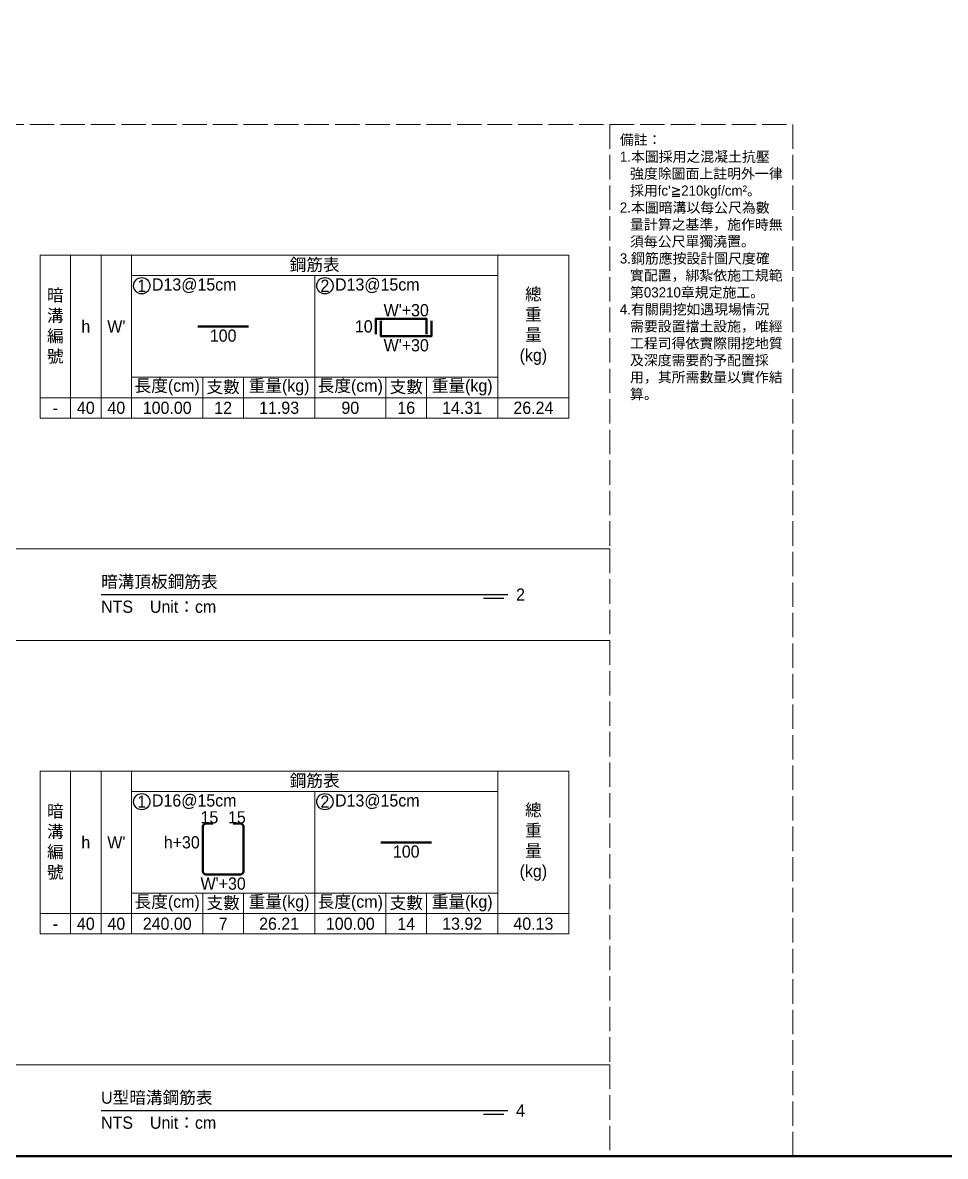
# Model space of a CAD drawing. Extents: x -3420 to 2030, y -3892 to 566.
# Drawn here: x -3019 to -2565, y -3892 to -3335 of the extents above; entities that cross this region are included whole.
import ezdxf

# ---------------------------------------------------------------- set-up
doc = ezdxf.new("R2010")
doc.units = 0
doc.header["$MEASUREMENT"] = 0
doc.linetypes.add('ACAD_ISO02W100', pattern=[15, 12, -3])
for name, color, linetype, lineweight in [('一、1.基本-圖框', 7, 'Continuous', 20), ('一、3.基本-變更', 1, 'Continuous', 50), ('二、5.繪圖-鋼筋', 60, 'Continuous', 50)]:
    doc.layers.add(name, color=color, linetype=linetype, lineweight=lineweight)
doc.layers.add('一、4.基本-隱藏', color=9, linetype='ACAD_ISO02W100', lineweight=20, plot=False)
doc.layers.add('三、1.文字-說明文字', color=2, linetype='Continuous')
doc.layers.add('三、3.文字-註解文字', color=2, linetype='Continuous')
doc.styles.add('次圖名(詳圖)', font='MS PGothic.ttf', dxfattribs={"height": 6})
doc.styles.add('註解文字(詳圖)', font='MS PGothic.ttf', dxfattribs={"height": 5})

msp = doc.modelspace()

# ---------------------------------------------------------------- linework, layer by layer
at = {"layer": '一、1.基本-圖框'}
for points in [[(-3010, -3519.25), (-2995, -3519.25), (-2995, -3449.25), (-3010, -3449.25)], [(-2995, -3519.25), (-2980, -3519.25), (-2980, -3449.25), (-2995, -3449.25)], [(-2980, -3519.25), (-2965, -3519.25), (-2965, -3449.25), (-2980, -3449.25)], [(-2965, -3459.25), (-2785, -3459.25), (-2785, -3449.25), (-2965, -3449.25)], [(-2750, -3519.25), (-2785, -3519.25), (-2785, -3449.25), (-2750, -3449.25)], [(-2965, -3459.25), (-2875, -3459.25), (-2875, -3509.25), (-2965, -3509.25)], [(-2875, -3459.25), (-2785, -3459.25), (-2785, -3509.25), (-2875, -3509.25)], [(-2965, -3509.25), (-2930, -3509.25), (-2930, -3519.25), (-2965, -3519.25)], [(-2930, -3509.25), (-2910, -3509.25), (-2910, -3519.25), (-2930, -3519.25)], [(-2910, -3509.25), (-2875, -3509.25), (-2875, -3519.25), (-2910, -3519.25)], [(-2875, -3509.25), (-2840, -3509.25), (-2840, -3519.25), (-2875, -3519.25)], [(-2840, -3509.25), (-2820, -3509.25), (-2820, -3519.25), (-2840, -3519.25)], [(-2820, -3509.25), (-2785, -3509.25), (-2785, -3519.25), (-2820, -3519.25)], [(-3010, -3519.25), (-2995, -3519.25), (-2995, -3529.25), (-3010, -3529.25)], [(-2995, -3519.25), (-2980, -3519.25), (-2980, -3529.25), (-2995, -3529.25)], [(-2980, -3519.25), (-2965, -3519.25), (-2965, -3529.25), (-2980, -3529.25)], [(-2965, -3519.25), (-2930, -3519.25), (-2930, -3529.25), (-2965, -3529.25)], [(-2930, -3519.25), (-2910, -3519.25), (-2910, -3529.25), (-2930, -3529.25)], [(-2910, -3519.25), (-2875, -3519.25), (-2875, -3529.25), (-2910, -3529.25)], [(-2875, -3519.25), (-2840, -3519.25), (-2840, -3529.25), (-2875, -3529.25)], [(-2840, -3519.25), (-2820, -3519.25), (-2820, -3529.25), (-2840, -3529.25)], [(-2820, -3519.25), (-2785, -3519.25), (-2785, -3529.25), (-2820, -3529.25)], [(-2785, -3519.25), (-2750, -3519.25), (-2750, -3529.25), (-2785, -3529.25)], [(-3010, -3772.75), (-2995, -3772.75), (-2995, -3702.75), (-3010, -3702.75)], [(-2995, -3772.75), (-2980, -3772.75), (-2980, -3702.75), (-2995, -3702.75)], [(-2980, -3772.75), (-2965, -3772.75), (-2965, -3702.75), (-2980, -3702.75)], [(-2965, -3712.75), (-2785, -3712.75), (-2785, -3702.75), (-2965, -3702.75)], [(-2750, -3772.75), (-2785, -3772.75), (-2785, -3702.75), (-2750, -3702.75)], [(-2965, -3712.75), (-2875, -3712.75), (-2875, -3762.75), (-2965, -3762.75)], [(-2875, -3712.75), (-2785, -3712.75), (-2785, -3762.75), (-2875, -3762.75)], [(-2965, -3762.75), (-2930, -3762.75), (-2930, -3772.75), (-2965, -3772.75)], [(-2930, -3762.75), (-2910, -3762.75), (-2910, -3772.75), (-2930, -3772.75)], [(-2910, -3762.75), (-2875, -3762.75), (-2875, -3772.75), (-2910, -3772.75)], [(-2875, -3762.75), (-2840, -3762.75), (-2840, -3772.75), (-2875, -3772.75)], [(-2840, -3762.75), (-2820, -3762.75), (-2820, -3772.75), (-2840, -3772.75)], [(-2820, -3762.75), (-2785, -3762.75), (-2785, -3772.75), (-2820, -3772.75)], [(-3010, -3772.75), (-2995, -3772.75), (-2995, -3782.75), (-3010, -3782.75)], [(-2995, -3772.75), (-2980, -3772.75), (-2980, -3782.75), (-2995, -3782.75)], [(-2980, -3772.75), (-2965, -3772.75), (-2965, -3782.75), (-2980, -3782.75)], [(-2965, -3772.75), (-2930, -3772.75), (-2930, -3782.75), (-2965, -3782.75)], [(-2930, -3772.75), (-2910, -3772.75), (-2910, -3782.75), (-2930, -3782.75)], [(-2910, -3772.75), (-2875, -3772.75), (-2875, -3782.75), (-2910, -3782.75)], [(-2875, -3772.75), (-2840, -3772.75), (-2840, -3782.75), (-2875, -3782.75)], [(-2840, -3772.75), (-2820, -3772.75), (-2820, -3782.75), (-2840, -3782.75)], [(-2820, -3772.75), (-2785, -3772.75), (-2785, -3782.75), (-2820, -3782.75)], [(-2785, -3772.75), (-2750, -3772.75), (-2750, -3782.75), (-2785, -3782.75)]]:
    msp.add_lwpolyline(points, close=True, dxfattribs=at)
at = {"layer": '一、3.基本-變更'}
msp.add_lwpolyline([(-3420, -2778), (0, -2778), (0, -3892), (-3420, -3892)], close=True, dxfattribs=at)
at = {"layer": '一、4.基本-隱藏'}
for points in [[(-3420, -3385), (-2640, -3385), (-2640, -3892), (-3420, -3892)], [(-3030, -3385), (-2730, -3385), (-2730, -3593.5), (-3030, -3593.5)], [(-3030, -3593.5), (-2730, -3593.5), (-2730, -3638.5), (-3030, -3638.5)], [(-3030, -3638.5), (-2730, -3638.5), (-2730, -3847), (-3030, -3847)], [(-3030, -3847), (-2730, -3847), (-2730, -3892), (-3030, -3892)]]:
    msp.add_lwpolyline(points, close=True, dxfattribs=at)
msp.add_lwpolyline([(-3420, -3892), (-2640, -3892)], dxfattribs=at)
at = {"layer": '三、3.文字-註解文字'}
for points in [[(-2980, -3616), (-2780, -3616)], [(-2782, -3618), (-2792, -3618)], [(-2980, -3869.5), (-2780, -3869.5)], [(-2782, -3871.5), (-2792, -3871.5)]]:
    msp.add_lwpolyline(points, dxfattribs=at)
for centre in [(-2960, -3464.25), (-2870, -3464.25), (-2960, -3717.75), (-2870, -3717.75)]:
    msp.add_circle(centre, 4, dxfattribs=at)
at = {"layer": '二、5.繪圖-鋼筋'}
for points in [[(-2845, -3488), (-2845, -3480.5), (-2820, -3480.5), (-2820, -3488)], [(-2932.5, -3484.25), (-2907.5, -3484.25)], [(-2842.5, -3481.5), (-2842.5, -3489), (-2817.5, -3489), (-2817.5, -3481.5)], [(-2842.5, -3737.75), (-2817.5, -3737.75)]]:
    msp.add_lwpolyline(points, dxfattribs=at)
msp.add_lwpolyline([(-2925, -3728.5), (-2928.5, -3728.5, 0.4142136), (-2930, -3730), (-2930, -3752, 0.4142136), (-2928.5, -3753.5), (-2911.5, -3753.5, 0.4142136), (-2910, -3752), (-2910, -3730, 0.4142136), (-2911.5, -3728.5), (-2915, -3728.5)], format="xyb", dxfattribs=at)

# ---------------------------------------------------------------- texts
at = {"layer": '一、1.基本-圖框', "char_height": 6, "attachment_point": 5, "style": '註解文字(詳圖)'}
for s, width, insert in [('{\\fMS PGothic|b0|i0|c128|p34;鋼筋表}', 94.24964, (-2875, -3454.25)), ('{\\fMS PGothic|b0|i0|c128|p34;總重量(kg)}', 6, (-2767.5, -3484.25)), ('暗{\\fMS PGothic|b0|i0|c128|p34;溝編號}', 12.98354, (-3002.5, -3484.25)), ('{\\fMS PGothic|b0|i0|c128|p34;h}', 12.98354, (-2987.5, -3484.25)), ("W'", 22.32258, (-2972.5, -3484.25)), ('{\\fMS PGothic|b0|i0|c128|p34;長度(cm)}', 35.02324, (-2947.5, -3514.25)), ('{\\fMS PGothic|b0|i0|c128|p34;支數}', 19.27354, (-2920, -3514.25)), ('{\\fMS PGothic|b0|i0|c128|p34;重量(kg)}', 30.27214, (-2892.5, -3514.25)), ('{\\fMS PGothic|b0|i0|c128|p34;長度(cm)}', 35.02324, (-2857.5, -3514.25)), ('{\\fMS PGothic|b0|i0|c128|p34;支數}', 19.27354, (-2830, -3514.25)), ('{\\fMS PGothic|b0|i0|c128|p34;重量(kg)}', 30.27214, (-2802.5, -3514.25)), ('{\\fMS PGothic|b0|i0|c128|p34;鋼筋表}', 94.24964, (-2875, -3707.75)), ('暗{\\fMS PGothic|b0|i0|c128|p34;溝編號}', 12.98354, (-3002.5, -3737.75)), ('{\\fMS PGothic|b0|i0|c128|p34;總重量(kg)}', 6, (-2767.5, -3737.75)), ('{\\fMS PGothic|b0|i0|c128|p34;h}', 12.98354, (-2987.5, -3737.75)), ("W'", 22.32258, (-2972.5, -3737.75)), ('{\\fMS PGothic|b0|i0|c128|p34;長度(cm)}', 35.02324, (-2947.5, -3767.75)), ('{\\fMS PGothic|b0|i0|c128|p34;支數}', 19.27354, (-2920, -3767.75)), ('{\\fMS PGothic|b0|i0|c128|p34;重量(kg)}', 30.27214, (-2892.5, -3767.75)), ('{\\fMS PGothic|b0|i0|c128|p34;長度(cm)}', 35.02324, (-2857.5, -3767.75)), ('{\\fMS PGothic|b0|i0|c128|p34;支數}', 19.27354, (-2830, -3767.75)), ('{\\fMS PGothic|b0|i0|c128|p34;重量(kg)}', 30.27214, (-2802.5, -3767.75))]:
    msp.add_mtext_dynamic_manual_height_columns(s, width=width, gutter_width=30, heights=[0], dxfattribs=dict(at, insert=insert))
at = {"layer": '三、1.文字-說明文字', "insert": (-2725, -3390), "char_height": 5, "attachment_point": 1, "style": '註解文字(詳圖)'}
msp.add_mtext_dynamic_manual_height_columns("{\\fMS PGothic|b0|i0|c128|p34;備註：\\P\\pi-5,l5;1.本圖採用之混凝土抗壓強度除圖面上註明外一律採用fc'≧210kgf/cm²。\\P2.本圖暗溝以每公尺為數量計算之基準，施作時無須每公尺單獨澆置。\\P3.鋼筋應按設計圖尺度確實配置，綁紮依施工規範第03210章規定施工。\\P4.有關開挖如遇現場情況需要設置擋土設施，唯經工程司得依實際開挖地質及深度需要酌予配置採用，其所需數量以實作結算。}", width=80, gutter_width=30, heights=[0], dxfattribs=at)
at = {"layer": '三、3.文字-註解文字', "char_height": 6}
for s, width, gutter_width, insert, attachment_point, style in [('1', 8.38231, 30, (-2960, -3464.25), 5, '註解文字(詳圖)'), ('D13@15cm', 6.06582, 30, (-2955, -3464.25), 4, '註解文字(詳圖)'), ('2', 8.38231, 30, (-2870, -3464.25), 5, '註解文字(詳圖)'), ('{\\fMS PGothic|b0|i0|c128|p34;D1}3{\\fMS PGothic|b0|i0|c128|p34;@}1{\\fMS PGothic|b0|i0|c128|p34;5cm}', 6.06582, 30, (-2865, -3464.25), 4, '註解文字(詳圖)'), ('-', 9.06048, 30, (-3002.5, -3524.25), 5, '註解文字(詳圖)'), ('40', 9.06048, 30, (-2987.5, -3524.25), 5, '註解文字(詳圖)'), ('40', 9.06048, 30, (-2972.5, -3524.25), 5, '註解文字(詳圖)'), ('100.00', 9.06048, 30, (-2947.5, -3524.25), 5, '註解文字(詳圖)'), ('12', 9.06048, 30, (-2920, -3524.25), 5, '註解文字(詳圖)'), ('11.93', 9.06048, 30, (-2892.5, -3524.25), 5, '註解文字(詳圖)'), ('90', 9.06048, 30, (-2857.5, -3524.25), 5, '註解文字(詳圖)'), ('16', 9.06048, 30, (-2830, -3524.25), 5, '註解文字(詳圖)'), ('14.31', 9.06048, 30, (-2802.5, -3524.25), 5, '註解文字(詳圖)'), ('26.24', 9.06048, 30, (-2767.5, -3524.25), 5, '註解文字(詳圖)'), ('暗{\\fMS PGothic|b0|i0|c128|p34;溝}頂板鋼筋表', 134.12151, 15, (-2980, -3610), 4, '次圖名(詳圖)'), ('2', 3, 15, (-2776, -3616), 4, '次圖名(詳圖)'), ('NTS{\\fMS PGothic|b0|i0|c128|p34;^IUnit：cm}', 136.03259, 15, (-2980, -3622), 4, '次圖名(詳圖)'), ('1', 8.38231, 30, (-2960, -3717.75), 5, '註解文字(詳圖)'), ('{\\fMS PGothic|b0|i0|c128|p34;D1}6{\\fMS PGothic|b0|i0|c128|p34;@15cm}', 6.06582, 30, (-2955, -3717.75), 4, '註解文字(詳圖)'), ('2', 8.38231, 30, (-2870, -3717.75), 5, '註解文字(詳圖)'), ('{\\fMS PGothic|b0|i0|c128|p34;D1}3{\\fMS PGothic|b0|i0|c128|p34;@}1{\\fMS PGothic|b0|i0|c128|p34;5cm}', 6.06582, 30, (-2865, -3717.75), 4, '註解文字(詳圖)'), ('40', 9.06048, 30, (-2987.5, -3777.75), 5, '註解文字(詳圖)'), ('40', 9.06048, 30, (-2972.5, -3777.75), 5, '註解文字(詳圖)'), ('240.00', 9.06048, 30, (-2947.5, -3777.75), 5, '註解文字(詳圖)'), ('7', 9.06048, 30, (-2920, -3777.75), 5, '註解文字(詳圖)'), ('26.21', 9.06048, 30, (-2892.5, -3777.75), 5, '註解文字(詳圖)'), ('{\\fMS PGothic|b0|i0|c128|p34;100}.00', 9.06048, 30, (-2857.5, -3777.75), 5, '註解文字(詳圖)'), ('14', 9.06048, 30, (-2830, -3777.75), 5, '註解文字(詳圖)'), ('13.92', 9.06048, 30, (-2802.5, -3777.75), 5, '註解文字(詳圖)'), ('40.13', 9.06048, 30, (-2767.5, -3777.75), 5, '註解文字(詳圖)'), ('-', 9.06048, 30, (-3002.5, -3777.75), 5, '註解文字(詳圖)'), ('U型暗溝鋼筋表', 134.12151, 15, (-2980, -3863.5), 4, '次圖名(詳圖)'), ('4', 3, 15, (-2776, -3869.5), 4, '次圖名(詳圖)'), ('NTS{\\fMS PGothic|b0|i0|c128|p34;^IUnit：cm}', 136.03259, 15, (-2980, -3875.5), 4, '次圖名(詳圖)')]:
    msp.add_mtext_dynamic_manual_height_columns(s, width=width, gutter_width=gutter_width, heights=[0], dxfattribs=dict(at, insert=insert, attachment_point=attachment_point, style=style))
at = {"layer": '二、5.繪圖-鋼筋', "char_height": 6, "style": '註解文字(詳圖)'}
for s, width, insert, attachment_point in [("{\\fMS PGothic|b0|i0|c128|p34;W'}+3{\\fMS PGothic|b0|i0|c128|p34;0}", 3.56631, (-2830, -3473.277), 2), ('{\\fMS PGothic|b0|i0|c128|p34;10}', 8.87231, (-2846.5, -3484.25), 6), ('100', 3.56631, (-2920, -3485.75), 2), ("{\\fMS PGothic|b0|i0|c128|p34;W'}+3{\\fMS PGothic|b0|i0|c128|p34;0}", 3.56631, (-2830, -3490.5), 2), ('15', 8.87231, (-2926.75, -3728.5), 8), ('15', 8.87231, (-2913.25, -3728.5), 8), ('{\\fMS PGothic|b0|i0|c128|p34;h+}3{\\fMS PGothic|b0|i0|c128|p34;0}', 8.87231, (-2931.5, -3737.75), 6), ('100', 3.56631, (-2830, -3739.25), 2), ("{\\fMS PGothic|b0|i0|c128|p34;W'+}3{\\fMS PGothic|b0|i0|c128|p34;0}", 3.56631, (-2920, -3755), 2)]:
    msp.add_mtext_dynamic_manual_height_columns(s, width=width, gutter_width=30, heights=[0], dxfattribs=dict(at, insert=insert, attachment_point=attachment_point))

doc.saveas('drawing.dxf')
